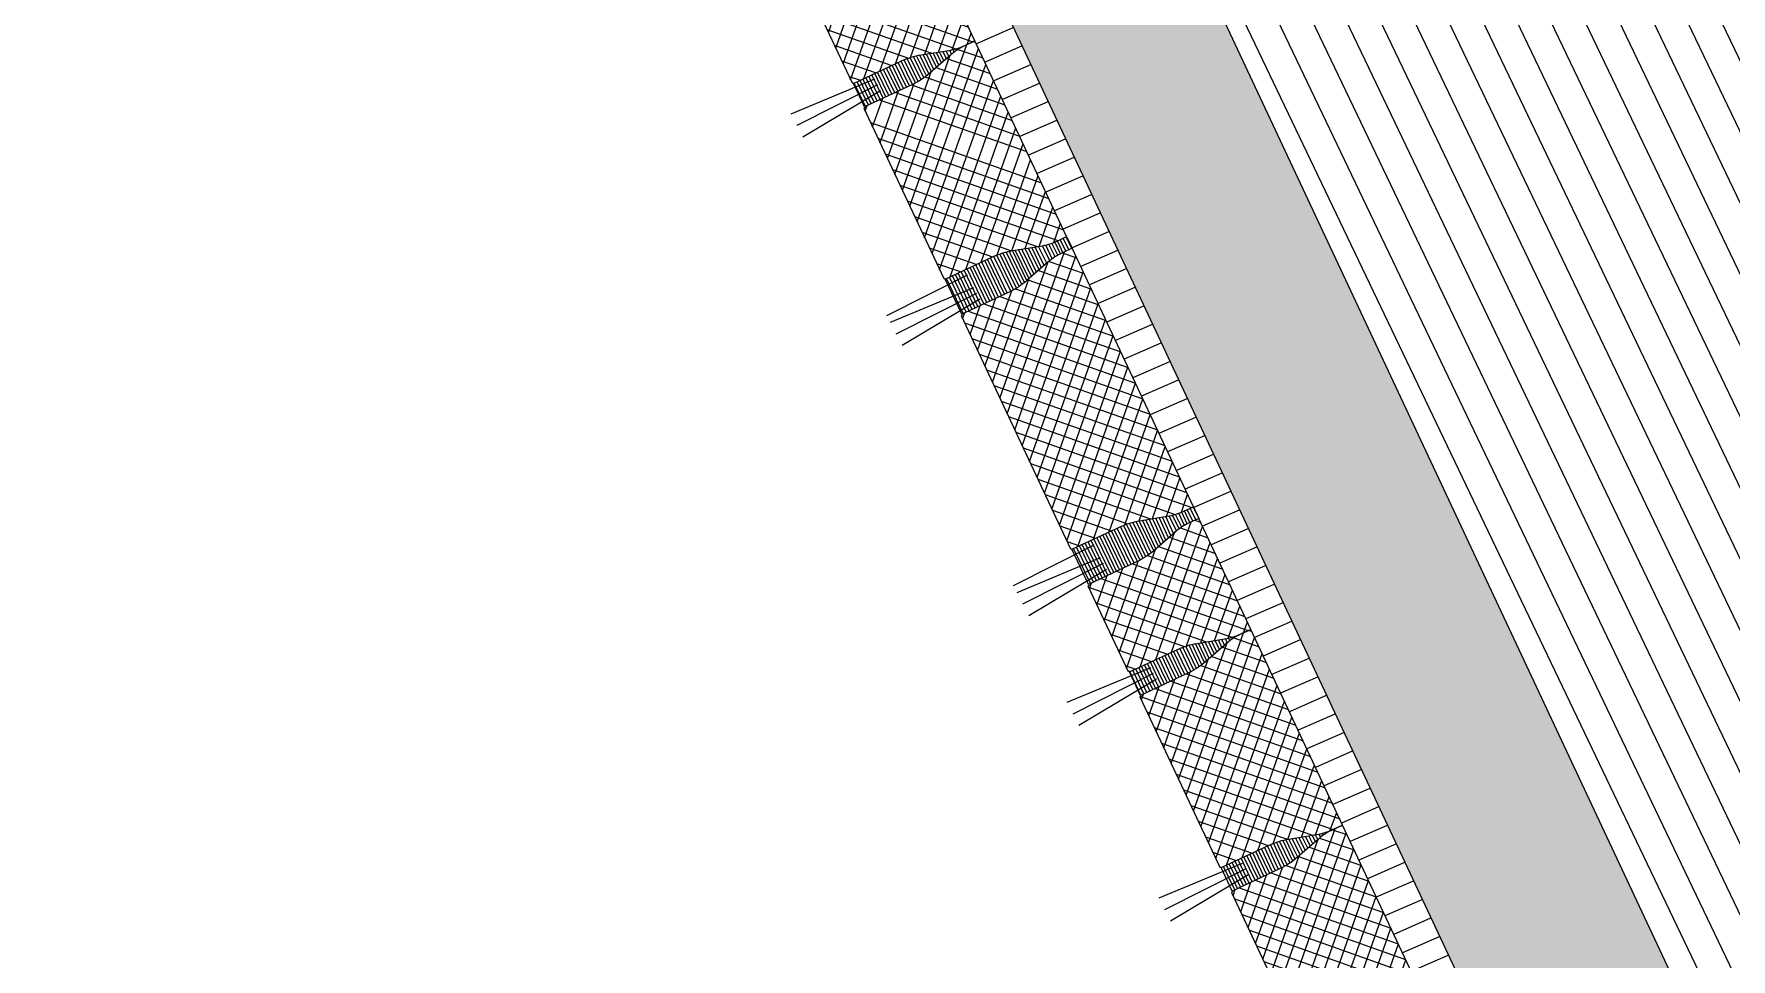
# Model space of a CAD drawing. Header units: metres. Extents: x 678805 to 1359287, y 2747329 to 5497370.
# Drawn here: x 679493.603 to 679494.917, y 2747426.107 to 2747426.824 of the extents above; entities that cross this region are included whole.
import ezdxf

# ---------------------------------------------------------------- set-up
doc = ezdxf.new("R2010")
doc.units = ezdxf.units.M
doc.layers.add('02-L-Waterfeatures 01', color=7, linetype='Continuous', true_color=0x4da6ff)
doc.layers.add('XREF_MON_WATERFEATURE$0$-aux', color=50, linetype='Continuous', plot=False)
for name, color, linetype, lineweight, true_color in [('XREF_MON_WATERFEATURE$0$02-L-projecció', 7, 'Continuous', 5, 0x636363), ('XREF_MON_WATERFEATURE$0$3- TR terra vegetal', 7, 'Continuous', 0, 0xbea68e), ('XREF_MON_WATERFEATURE$0$3-TR sorra granitica', 7, 'Continuous', 0, 0xf2dac9)]:
    doc.layers.add(name, color=color, linetype=linetype, lineweight=lineweight, true_color=true_color)
for name, color, linetype, lineweight in [('XREF_MON_WATERFEATURE$0$02-L-seccionat', 6, 'Continuous', 5), ('XREF_MON_WATERFEATURE$0$1-L-GESPA', 64, 'Continuous', 0), ('XREF_MON_WATERFEATURE$0$3-TR Formigó', 252, 'Continuous', 0), ('XREF_MON_WATERFEATURE$0$3-TR terra compactada', 45, 'Continuous', 0), ('XREF_MON_WATERFEATURE$0$3-TR Tot-u', 37, 'Continuous', 0)]:
    doc.layers.add(name, color=color, linetype=linetype, lineweight=lineweight)
pattern_1 = [(0.07158571544180016, (-44.33475342905149, 22.05169380106963), (-3.123515266994169e-06, 0.002499998048729712), [])]

# ---------------------------------------------------------------- blocks, each defined once
blk = doc.blocks.new('XREF_MON_WATERFEATURE$0$Font')
at = {"layer": 'XREF_MON_WATERFEATURE$0$3- TR terra vegetal'}
h = blk.add_hatch(dxfattribs=at)
h.set_pattern_fill('_USER', color=256, scale=0.0025, angle=-18.20445689477927, style=0, pattern_type=0)
h.set_pattern_definition(pattern_1)
edge = h.paths.add_edge_path()
edge.add_line((3.209617236629128, -9.904792709741741), (3.209681103006005, -9.896597179584205))
edge.add_arc((3.161265015602112, -9.896219867747277), 0.04841755721356115, 359.5534968444409, 375.5525159705528)
edge.add_line((3.207909769844264, -9.883238079492003), (3.202124934177846, -9.862452629487962))
edge.add_arc((3.257177182473242, -9.847130940295756), 0.05714459022365411, 179.5534924856201, 195.5525116118385, ccw=False)
edge.add_line((3.200034326408058, -9.846685615368187), (3.200354838278145, -9.805558094754815))
edge.add_line((3.200354838743806, -9.805558094754815), (3.220425108913332, -9.805714504793286))
edge.add_line((3.220425108913332, -9.805714505258948), (3.220104595180601, -9.846842027734965))
edge.add_arc((3.162961742375046, -9.846396705135703), 0.05714458812793462, 343.55447609660746, 359.55349522291834, ccw=False)
edge.add_line((3.217768508009613, -9.862574542639777), (3.211660427041352, -9.883267309749499))
edge.add_arc((3.25809718016535, -9.896974495612085), 0.04841754862707788, 163.5544705871084, 179.5534897133212)
edge.add_line((3.209681101609021, -9.896597178187221), (3.209617234999314, -9.904792712070048))
h = blk.add_hatch(dxfattribs=at)
h.set_pattern_fill('_USER', color=256, scale=0.0025, angle=-18.20445689477927, style=0, pattern_type=0)
h.set_pattern_definition(pattern_1)
edge = h.paths.add_edge_path()
edge.add_line((3.377103284467012, -9.906101518310606), (3.377167153172195, -9.897905987687409))
edge.add_arc((3.328751071821898, -9.897528673289344), 0.04841755179810686, 359.5534936998181, 375.5525128259302)
edge.add_line((3.375395820941776, -9.88454688899219), (3.369610984809697, -9.863761437125504))
edge.add_arc((3.424663233105093, -9.848439744208008), 0.05714459232202165, 179.5534955909875, 195.5525147172061, ccw=False)
edge.add_line((3.367520376108587, -9.847994422540069), (3.367840887978673, -9.806866901926696))
edge.add_line((3.367840888909996, -9.806866902159527), (3.387911158613861, -9.807023314991966))
edge.add_line((3.387911158613861, -9.807023314759135), (3.387590645812452, -9.848150834906846))
edge.add_arc((3.330447784624994, -9.847705513937399), 0.05714459640250587, 343.5544773285315, 359.5534964548424, ccw=False)
edge.add_line((3.385254557710141, -9.863883352838457), (3.379146477207541, -9.884576119482517))
edge.add_arc((3.425583225209266, -9.898283304646611), 0.04841754366233512, 163.554469714724, 179.5534888409368)
edge.add_line((3.377167152240872, -9.897905986290425), (3.37710328400135, -9.906101518310606))
h = blk.add_hatch(dxfattribs=at)
h.set_pattern_fill('_USER', color=256, scale=0.0025, angle=-18.20445689477927, style=0, pattern_type=0)
h.set_pattern_definition([(0.07158571544180016, (-43.84107748605311, 22.04783938545734), (-3.123515266994169e-06, 0.002499998048729712), [])])
edge = h.paths.add_edge_path()
edge.add_line((3.482063127681613, -9.90692654857412), (3.472063433844596, -9.906848619692028))
edge.add_line((3.472063433378935, -9.906848619692028), (3.472127300687134, -9.898653089534491))
edge.add_arc((3.42371121654287, -9.89827577304095), 0.0484175548952806, 359.5534912166783, 375.5525103427903)
edge.add_line((3.470355967991054, -9.88529398990795), (3.464571130927652, -9.864508539438248))
edge.add_arc((3.519623378291726, -9.849186848849058), 0.0571445887850234, 179.5534943690461, 195.5525134952646, ccw=False)
edge.add_line((3.462480524089187, -9.848741525784135), (3.462801035959274, -9.807614003773779))
edge.add_line((3.462801036424935, -9.807614003773779), (3.492871002294123, -9.807848342694342))
edge.add_line((3.492871001828462, -9.807848342694342), (3.492550488095731, -9.848975866101682))
edge.add_arc((3.435407635755837, -9.84853054722771), 0.05714458763646535, 343.55447941519253, 359.5534985415034, ccw=False)
edge.add_line((3.490214401390404, -9.864708381704986), (3.484106320887804, -9.885401148814708))
edge.add_arc((3.530543074477464, -9.89910833304748), 0.04841754838134289, 163.5544725454817, 179.5534916716946)
edge.add_line((3.482126995921135, -9.8987310170196), (3.48206312675029, -9.90692654857412))
edge.add_line((3.482063127681613, -9.90692654857412), (3.472063433844596, -9.906848619692028))
h = blk.add_hatch(dxfattribs=at)
h.set_pattern_fill('_USER', color=256, scale=0.0025, angle=-18.20445689477927, style=0, pattern_type=0)
h.set_pattern_definition([(0.07158571544180016, (-43.60984776727855, 22.0460374718532), (-3.123515266994169e-06, 0.002499998048729712), [])])
edge = h.paths.add_edge_path()
edge.add_line((3.71329284645617, -9.90872846217826), (3.703293152619153, -9.908650533296168))
edge.add_line((3.703293153084815, -9.908650533528998), (3.703357020393014, -9.900455003371462))
edge.add_arc((3.654940935317427, -9.90007768617943), 0.0484175548952806, 359.5534912166783, 375.5525103427903)
edge.add_line((3.701585687696934, -9.88709590351209), (3.695800850633532, -9.866310453042388))
edge.add_arc((3.750853097066283, -9.850988761987537), 0.0571445887850234, 179.5534943690461, 195.5525134952646, ccw=False)
edge.add_line((3.693710243329406, -9.850543439388275), (3.694030755199492, -9.809415917377919))
edge.add_line((3.694030755199492, -9.809415917377919), (3.72410072106868, -9.809650256298482))
edge.add_line((3.72410072106868, -9.809650255832821), (3.723780207335949, -9.850777779240161))
edge.add_arc((3.666637355461717, -9.85033246083185), 0.05714458763646535, 343.55447941519253, 359.5534985415034, ccw=False)
edge.add_line((3.721444120630622, -9.866510295309126), (3.715336040128022, -9.887203062418848))
edge.add_arc((3.761772794649005, -9.90091024665162), 0.04841754838134289, 163.5544725454817, 179.5534916716946)
edge.add_line((3.713356715627015, -9.90053293062374), (3.71329284645617, -9.90872846217826))
edge.add_line((3.71329284645617, -9.90872846217826), (3.703293152619153, -9.908650533296168))
h = blk.add_hatch(dxfattribs=at)
h.set_pattern_fill('_USER', color=256, scale=0.0025, angle=-18.20445689477927, style=0, pattern_type=0)
h.set_pattern_definition([(0.07158571544180016, (-43.24244156247005, 22.04317772760987), (-3.123515266994169e-06, 0.002499998048729712), [])])
edge = h.paths.add_edge_path()
edge.add_line((3.880778924096376, -9.910033774096519), (3.880842792335898, -9.901838244404644))
edge.add_arc((3.832426707260311, -9.901460929308087), 0.04841755511519298, 359.5534931793435, 375.5525123054557)
edge.add_line((3.87907146057114, -9.888479144778103), (3.873286624904722, -9.867693693377078))
edge.add_arc((3.928338873200119, -9.852371998596936), 0.0571445925419343, 179.5534972539193, 195.5525163801378, ccw=False)
edge.add_line((3.871196015737951, -9.851926678791642), (3.871516529005021, -9.810799158643931))
edge.add_line((3.871516529936343, -9.810799158643931), (3.891586798708886, -9.810955569613725))
edge.add_line((3.891586797777563, -9.810955569613725), (3.891266285441816, -9.852083089761436))
edge.add_arc((3.834123420529068, -9.85163776599802), 0.0571446002038041, 343.554474502715, 359.5534936290258, ccw=False)
edge.add_line((3.888930196873844, -9.867815608624369), (3.882822116371244, -9.888508374802768))
edge.add_arc((3.929258868098259, -9.902215560432523), 0.0484175469721639, 163.5544702963137, 179.5534894225264)
edge.add_line((3.880842791870236, -9.901838242541999), (3.880778923863545, -9.910033774096519))
at = {"layer": 'XREF_MON_WATERFEATURE$0$3-TR Formigó'}
h = blk.add_hatch(dxfattribs=at)
h.set_pattern_fill('ANSI37', color=256, scale=0.002999999999999998, angle=-18.27580023555105, style=0)
h.set_pattern_definition([(45.00024237466998, (-40.34451695904136, 21.25882733426988), (-0.00673522058219375, 0.00673516359928945), []), (135.0002423746699, (-40.34451695904136, 21.25882733426988), (-0.00673516359928945, -0.00673522058219375), [])])
edge = h.paths.add_edge_path()
edge.add_line((3.209617234766483, -9.904792712070048), (3.20968110463582, -9.896597180515528))
edge.add_arc((3.16126502212137, -9.896219867747277), 0.0484175536757299, 359.5534954021102, 375.5525145284991)
edge.add_line((3.207909771241248, -9.883238081354648), (3.202124933246523, -9.862452633678913))
edge.add_arc((3.257177183404565, -9.847130944021046), 0.05714459188197025, 179.5534922650938, 195.5525113913762, ccw=False)
edge.add_line((3.20003432687372, -9.846685618627816), (3.20035481126979, -9.805561593733728))
edge.add_line((3.20035481126979, -9.80556159419939), (3.199557629879564, -9.805555381812155))
edge.add_line((3.199557630345225, -9.805555381812155), (3.199564207810909, -9.804711331613362))
edge.add_line((3.199564207345247, -9.804711331613362), (2.999998818617314, -9.803156092297286))
edge.add_line((2.999998818617314, -9.803156092297286), (2.999992239754647, -9.804000143427402))
edge.add_line((2.999992239288986, -9.804000143427402), (2.999195059295744, -9.803993926849216))
edge.add_line((2.999195059761405, -9.803993926849216), (2.998874574899673, -9.845117954537272))
edge.add_arc((2.941731712780893, -9.84467263519764), 0.0571445978117866, 343.5544792342226, 359.553498360505, ccw=False)
edge.add_line((2.996538487728685, -9.860850472934544), (2.990430405829102, -9.881543239578605))
edge.add_arc((3.036867164541036, -9.895250421250239), 0.04841755285408653, 163.5544773345235, 179.5534964609125)
edge.add_line((2.988451082725078, -9.89487310918048), (2.988387214485556, -9.903068638406694))
edge.add_line((2.988387214019895, -9.903068638406694), (3.209617234999314, -9.904792712070048))
h = blk.add_hatch(dxfattribs=at)
h.set_pattern_fill('ANSI37', color=256, scale=0.002999999999999998, angle=-18.27580023555105, style=0)
h.set_pattern_definition([(45.00024237466998, (-39.75588073208928, 21.25424351776019), (-0.00673522058219375, 0.00673516359928945), []), (135.0002423746699, (-39.75588073208928, 21.25424351776019), (-0.00673516359928945, -0.00673522058219375), [])])
edge = h.paths.add_edge_path()
edge.add_line((3.377103311009705, -9.906097951810807), (3.377167178783566, -9.897902422118932))
edge.add_arc((3.328751088120043, -9.897525099571794), 0.04841756086888396, 359.5534842875921, 375.5525034139811)
edge.add_line((3.375395847484469, -9.884543320629746), (3.369611009024084, -9.863757873885334))
edge.add_arc((3.424663258250803, -9.848436182830483), 0.05714459044333953, 179.5534941485198, 195.5525132748022, ccw=False)
edge.add_line((3.367520401719958, -9.84799085976556), (3.367840885184705, -9.80686683440581))
edge.add_line((3.367840885184705, -9.80686683440581), (3.367043704260141, -9.806860620621592))
edge.add_line((3.367043704260141, -9.806860620621592), (3.367050282191485, -9.80601657088846))
edge.add_line((3.367050282191485, -9.80601657088846), (3.221228839363903, -9.804880165029317))
edge.add_line((3.221228840295225, -9.804880165029317), (3.221222263760865, -9.80572421848774))
edge.add_line((3.221222263295203, -9.80572421848774), (3.220425081439316, -9.805718000046909))
edge.add_line((3.220425081904978, -9.805718000046909), (3.220104597508907, -9.846842030063272))
edge.add_arc((3.162961747031659, -9.84639670792967), 0.0571445848182067, 343.5544756038509, 359.55349473013337, ccw=False)
edge.add_line((3.217768509872258, -9.862574544968084), (3.211660429369658, -9.883267312077805))
edge.add_arc((3.258097186218947, -9.896974496543407), 0.0484175516906423, 163.5544731269826, 179.5534922533715)
edge.add_line((3.209681105334312, -9.896597180981189), (3.209617235232145, -9.904792710673064))
edge.add_line((3.209617234766483, -9.904792710673064), (3.377103311475366, -9.906097951810807))
h = blk.add_hatch(dxfattribs=at)
h.set_pattern_fill('ANSI37', color=256, scale=0.002999999999999998, angle=-18.27580023555105, style=0)
h.set_pattern_definition([(45.00024237466998, (-39.75588075909764, 21.25423995032907), (-0.00673522058219375, 0.00673516359928945), []), (135.0002423746699, (-39.75588075909764, 21.25423995032907), (-0.00673516359928945, -0.00673522058219375), [])])
edge = h.paths.add_edge_path()
edge.add_line((3.472063457593322, -9.906845120713115), (3.472127327695489, -9.898649590089917))
edge.add_arc((3.42371123470366, -9.898272281745449), 0.04841756262818294, 359.5534999889228, 375.5525191153118)
edge.add_line((3.470355993136764, -9.885290489066392), (3.464571156073362, -9.864505043253303))
edge.add_arc((3.519623405765742, -9.849183353595436), 0.05714459188197025, 179.5534922650938, 195.5525113913762, ccw=False)
edge.add_line((3.462480548769236, -9.848738028667867), (3.462801032699645, -9.807614003308117))
edge.add_line((3.462801033165306, -9.807614003308117), (3.462003852240741, -9.807607790455222))
edge.add_line((3.462003852240741, -9.807607790688053), (3.462010430637747, -9.806763740023598))
edge.add_line((3.462010430172086, -9.806763740023598), (3.388714861590415, -9.80619253939949))
edge.add_line((3.388714861590415, -9.80619253916666), (3.388708283193409, -9.807036589365453))
edge.add_line((3.388708283659071, -9.807036589365453), (3.387911102036014, -9.807030372787267))
edge.add_line((3.387911102268845, -9.807030372787267), (3.387590618571267, -9.848154402337968))
edge.add_arc((3.330447767395526, -9.847709081601351), 0.05714458622738645, 343.55447750952925, 359.5534966358117, ccw=False)
edge.add_line((3.385254531167448, -9.863886917475611), (3.379146449733526, -9.884579685982317))
edge.add_arc((3.425583208911121, -9.89828687091358), 0.04841755334555628, 163.5544734177772, 179.5534925441661)
edge.add_line((3.377167124766856, -9.897909555584192), (3.377103257458657, -9.906105085741729))
edge.add_line((3.377103257924318, -9.906105085741729), (3.472063457593322, -9.906845121178776))
h = blk.add_hatch(dxfattribs=at)
h.set_pattern_fill('ANSI37', color=256, scale=0.002999999999999998, angle=-18.27580023555105, style=0)
h.set_pattern_definition([(45.00024237466998, (-39.8508410169743, 21.25497291842476), (-0.00673522058219375, 0.00673516359928945), []), (135.0002423746699, (-39.8508410169743, 21.25497291842476), (-0.00673516359928945, -0.00673522058219375), [])])
edge = h.paths.add_edge_path()
edge.add_line((3.703293177764863, -9.908647127915174), (3.703357047634199, -9.900451596360654))
edge.add_arc((3.654940964188427, -9.900074283359572), 0.0484175536757299, 359.5534954021102, 375.5525145284991)
edge.add_line((3.701585713308305, -9.887092497199774), (3.69580087531358, -9.866307049524039))
edge.add_arc((3.750853125471622, -9.850985359866172), 0.05714459188197025, 179.5534922650938, 195.5525113913762, ccw=False)
edge.add_line((3.693710268475115, -9.850540034938604), (3.694030752871186, -9.809416010044515))
edge.add_line((3.694030753336847, -9.809416010044515), (3.693233571946621, -9.809409797657281))
edge.add_line((3.693233572412282, -9.809409797657281), (3.693240149877965, -9.808565747458488))
edge.add_line((3.693240149412304, -9.808565747458488), (3.493674760684371, -9.807010508142412))
edge.add_line((3.493674760684371, -9.807010508142412), (3.493668181821704, -9.807854559272528))
edge.add_line((3.493668181821704, -9.807854559272528), (3.492871001828462, -9.807848342694342))
edge.add_line((3.492871001828462, -9.807848342694342), (3.49255051696673, -9.848972370382398))
edge.add_arc((3.43540765484795, -9.848527051508427), 0.0571445978117866, 343.5544792342226, 359.553498360505, ccw=False)
edge.add_line((3.490214430261403, -9.86470488877967), (3.48410634836182, -9.88539765542373))
edge.add_arc((3.530543106608093, -9.899104837328196), 0.04841755285408653, 163.5544773345235, 179.5534964609125)
edge.add_line((3.482127023860812, -9.898727525258437), (3.48206315562129, -9.90692305448465))
edge.add_line((3.482063156086951, -9.90692305425182), (3.703293177066371, -9.908647127915174))
h = blk.add_hatch(dxfattribs=at)
h.set_pattern_fill('ANSI37', color=256, scale=0.002999999999999998, angle=-18.27580023555105, style=0)
h.set_pattern_definition([(45.00024237466998, (-39.25220509339124, 21.25031126057729), (-0.00673522058219375, 0.00673516359928945), []), (135.0002423746699, (-39.25220509339124, 21.25031126057729), (-0.00673516359928945, -0.00673522058219375), [])])
edge = h.paths.add_edge_path()
edge.add_line((3.880778950639069, -9.91003020759672), (3.88084281841293, -9.901834677904844))
edge.add_arc((3.832426729146391, -9.90145736001432), 0.04841755976012121, 359.5534894544951, 375.5525085808841)
edge.add_line((3.879071486182511, -9.88847557688132), (3.873286648886278, -9.867690129671246))
edge.add_arc((3.928338896948844, -9.852368438616395), 0.05714459044333953, 179.5534941485198, 195.5525132748022, ccw=False)
edge.add_line((3.871196041814983, -9.851923115551472), (3.871516525279731, -9.810799090657383))
edge.add_line((3.871516525279731, -9.810799090657383), (3.870719344355166, -9.810792877338827))
edge.add_line((3.870719344355166, -9.810792877804488), (3.87072592228651, -9.809948828071356))
edge.add_line((3.870725922752172, -9.809948827140033), (3.724904479924589, -9.808812419883907))
edge.add_line((3.724904479458928, -9.808812420349568), (3.724897902924567, -9.80965647334233))
edge.add_line((3.724897902924567, -9.80965647334233), (3.72410072106868, -9.809650256298482))
edge.add_line((3.72410072106868, -9.809650255832821), (3.72378023667261, -9.8507742844522))
edge.add_arc((3.666637383401394, -9.85032896278426), 0.05714458812803555, 343.5544760966207, 359.5534952229031, ccw=False)
edge.add_line((3.721444149967283, -9.866506800521165), (3.715336069464684, -9.887199569027871))
edge.add_arc((3.76177282538265, -9.900906755123287), 0.04841755193637676, 163.5544711686115, 179.5534902950004)
edge.add_line((3.713356743566692, -9.900529438164085), (3.713292874395847, -9.908724966924638))
edge.add_line((3.71329287532717, -9.908724966924638), (3.880778951570392, -9.91003020759672))
h = blk.add_hatch(dxfattribs=at)
h.set_pattern_fill('ANSI37', color=256, scale=0.002999999999999998, angle=-18.27580023555105, style=0)
h.set_pattern_definition([(45.00024237466998, (-39.25220511946827, 21.25030769454315), (-0.00673522058219375, 0.00673516359928945), []), (135.0002423746699, (-39.25220511946827, 21.25030769454315), (-0.00673516359928945, -0.00673522058219375), [])])
edge = h.paths.add_edge_path()
edge.add_line((3.97573909861967, -9.910777376964688), (3.975802968721837, -9.90258184634149))
edge.add_arc((3.927386875730008, -9.9022045370657), 0.04841756262818294, 359.5534999889228, 375.5525191153118)
edge.add_line((3.974031634163111, -9.889222744852304), (3.96824679709971, -9.868437299039215))
edge.add_arc((4.023299046326429, -9.853115609381348), 0.05714459188197025, 179.5534922650938, 195.5525113913762, ccw=False)
edge.add_line((3.966156189329922, -9.85267028445378), (3.966476673260331, -9.81154625909403))
edge.add_line((3.966476674191654, -9.81154625909403), (3.965679493267089, -9.811540046241134))
edge.add_line((3.965679492335767, -9.811540045775473), (3.965686070732772, -9.810695995111018))
edge.add_line((3.965686070732772, -9.81069599557668), (3.892390502151102, -9.810124794952571))
edge.add_line((3.892390502151102, -9.810124794952571), (3.892383923754096, -9.810968845151365))
edge.add_line((3.892383923754096, -9.810968845151365), (3.89158674213104, -9.81096262857318))
edge.add_line((3.891586742829531, -9.81096262857318), (3.891266259131953, -9.85208665812388))
edge.add_arc((3.834123407490551, -9.851641337620094), 0.05714458622738645, 343.55447750952925, 359.5534966358117, ccw=False)
edge.add_line((3.888930171262473, -9.867819173261523), (3.882822089828551, -9.888511941768229))
edge.add_arc((3.929258848540485, -9.902219126466662), 0.04841755334555628, 163.5544734177772, 179.5534925441661)
edge.add_line((3.880842765793204, -9.901841811137274), (3.880778898485005, -9.91003734129481))
edge.add_line((3.880778898950666, -9.91003734152764), (3.97573909861967, -9.910777376964688))
at = {"layer": 'XREF_MON_WATERFEATURE$0$3-TR sorra granitica'}
h = blk.add_hatch(dxfattribs=at)
h.set_pattern_fill('LINE', color=256, scale=0.004999999999999999, angle=69.79554310522073, style=0)
h.set_pattern_definition([(88.07158571544174, (23.47172695910558, 239.0306897256523), (-0.01586600920376316, 0.0005342068383152928), [])])
h.paths.add_polyline_path([(2.601889603305608, -9.931432225275785), (6.228181368671358, -9.959666926413774), (6.228414944838732, -9.929667835589498), (2.601850411854684, -9.900063625071198)])
at = {"layer": 'XREF_MON_WATERFEATURE$0$3-TR terra compactada'}
h = blk.add_hatch(dxfattribs=at)
h.set_pattern_fill('LINE', color=256, scale=0.0075, style=0)
h.set_pattern_definition([(1.590277340731758e-14, (-1.592974760103971, -12.35290337726474), (0, 0.0238125), [])])
h.paths.add_polyline_path([(-1.508625563699752, -9.449458322487772), (-1.508420270401984, -12.1077984967269), (6.136786825489253, -12.10779849579558), (6.134235821664333, -10.30894258804619), (5.854505203664303, -10.30698392656632), (5.777416309341788, -10.10637657577172), (2.851663700770587, -10.08339424803853), (2.851663700304925, -11.3900205376558), (2.851663700304925, -11.74002094520256), (0.3014938957057893, -11.74002108070999), (0.3016131347976625, -11.3898526376579), (1.476384826935828, -11.39002108108252), (0.9323646500706673, -9.468210993334651)])
at = {"layer": 'XREF_MON_WATERFEATURE$0$3-TR Tot-u'}
h = blk.add_hatch(dxfattribs=at)
h.set_pattern_fill('EARTH', color=256, scale=0.005, angle=-84.07414778341365)
h.set_pattern_definition([(275.9258522165863, (0.0002259062603116035, -11.10001241927966), (0.0348582512672567, -0.02830242601949161), [0.03175, -0.03175]), (275.9258522165863, (0.01206853380426764, -11.09878320246935), (0.0348582512672567, -0.02830242601949161), [0.03175, -0.03175]), (275.9258522165863, (0.02391116041690111, -11.09755398519337), (0.0348582512672567, -0.02830242601949161), [0.03175, -0.03175]), (5.925852216586342, (0.02826844248920679, -11.1010917883832), (0.02830242601949161, 0.0348582512672567), [0.03174999999999993, -0.03174999999999993]), (5.925852216586342, (0.02949765929952264, -11.11293441522866), (0.02830242601949161, 0.0348582512672567), [0.03174999999999993, -0.03174999999999993]), (5.925852216586342, (0.03072687610983849, -11.12477704230696), (0.02830242601949161, 0.0348582512672567), [0.03174999999999993, -0.03174999999999993])])
h.paths.add_polyline_path([(5.664115688763559, -9.955275054089725), (2.602053748443723, -9.931428957730532), (2.601719925645739, -9.96756389643997), (2.851663700770587, -10.08339424803853), (5.605309887323529, -10.10503653623164)])
at = {"layer": 'XREF_MON_WATERFEATURE$0$-aux'}
for points in [[(3.209617234766483, -9.904792712070048), (3.209617236629128, -9.904792709741741), (3.209681103006005, -9.896597179584205, 0.06992251114754273), (3.207909769844264, -9.883238079492003), (3.202124934177846, -9.862452629487962, -0.06992251114800961), (3.200034326408058, -9.846685615368187), (3.200354838743806, -9.805558094754815), (3.220425108913332, -9.805714505258948), (3.220104595180601, -9.846842027269304, -0.0699225111484148), (3.217768508009613, -9.862574542639777), (3.211660427041352, -9.88326730998233, 0.06992251114798485), (3.209681101609021, -9.896597178187221), (3.209617234766483, -9.904792712070048), (3.209617236629128, -9.904792709741741)], [(3.37710328400135, -9.906101518310606), (3.377103284467012, -9.906101518310606), (3.377167153637856, -9.897905987687409, 0.06992251114754273), (3.375395820941776, -9.88454688899219), (3.369610984809697, -9.863761437125504, -0.06992251114800961), (3.367520376108587, -9.847994422540069), (3.367840888909996, -9.806866902159527), (3.387911158613861, -9.807023314759135), (3.387590645346791, -9.848150835372508, -0.0699225111484148), (3.385254557710141, -9.863883352838457), (3.37914647674188, -9.884576119482517, 0.06992251114798485), (3.377167152240872, -9.897905986290425), (3.37710328400135, -9.906101518310606), (3.377103284467012, -9.906101518310606)], [(3.482063127681613, -9.90692654857412), (3.472063433378935, -9.906848619692028), (3.472127300687134, -9.898653089534491, 0.06992251114754273), (3.470355967991054, -9.88529398990795), (3.464571131858975, -9.864508539438248, -0.06992251114800961), (3.462480524089187, -9.848741525784135), (3.462801036424935, -9.807614003773779), (3.492871001828462, -9.807848342694342), (3.492550488095731, -9.848975866101682, -0.0699225111484148), (3.490214401390404, -9.864708381704986), (3.484106320887804, -9.885401148814708, 0.06992251114798485), (3.482126995921135, -9.8987310170196), (3.482063127681613, -9.90692654857412), (3.472063433378935, -9.906848619692028)], [(3.71329284645617, -9.90872846217826), (3.703293153084815, -9.908650533528998), (3.703357019927353, -9.900455003138632, 0.06992251114754273), (3.701585687696934, -9.88709590351209), (3.695800850633532, -9.866310453042388, -0.06992251114800961), (3.693710243329406, -9.850543439388275), (3.694030755199492, -9.809415917377919), (3.72410072106868, -9.809650255832821), (3.723780208267272, -9.850777779705822, -0.0699225111484148), (3.721444120630622, -9.866510295309126), (3.715336040128022, -9.887203062418848, 0.06992251114798485), (3.713356715627015, -9.90053293062374), (3.71329284645617, -9.90872846217826), (3.703293153084815, -9.908650533528998)], [(3.880778923630714, -9.910033774096519), (3.880778924096376, -9.910033774096519), (3.88084279326722, -9.901838244404644, 0.06992251114754273), (3.87907146057114, -9.888479144778103), (3.873286624904722, -9.867693693377078, -0.06992251114800961), (3.871196015737951, -9.851926678791642), (3.871516529936343, -9.810799158643931), (3.891586797777563, -9.810955569613725), (3.891266285441816, -9.852083089761436, -0.0699225111484148), (3.888930196873844, -9.867815608624369), (3.882822116371244, -9.888508374802768, 0.06992251114798485), (3.880842791870236, -9.901838242541999), (3.880778923630714, -9.910033774096519), (3.880778924096376, -9.910033774096519)]]:
    blk.add_lwpolyline(points, format="xyb", dxfattribs=at)
at = {"layer": 'XREF_MON_WATERFEATURE$0$02-L-projecció'}
blk.add_lwpolyline([(-1.508625563699752, -9.449458322487772), (-1.508420270401984, -12.1077984967269), (6.136786825489253, -12.10779849579558), (6.134235821664333, -10.30894258804619), (5.854505203664303, -10.30698392656632), (5.777416309341788, -10.10637657577172), (2.851663700770587, -10.08339424803853), (2.851663700304925, -11.3900205376558), (2.851663700304925, -11.74002094520256), (0.3014938957057893, -11.74002108070999), (0.3016131347976625, -11.3898526376579), (1.476384826935828, -11.39002108108252), (0.9323646500706673, -9.468210993334651)], close=True, dxfattribs=at)
blk.add_lwpolyline([(6.228181370999664, -9.959666931070387), (2.601889605633914, -9.931432226207107)], dxfattribs=at)
at = {"layer": 'XREF_MON_WATERFEATURE$0$02-L-seccionat'}
for points in [[(3.209617234766483, -9.904792712070048), (3.209681105334312, -9.896597180515528, 0.06992251114875708), (3.207909771241248, -9.883238081354648), (3.202124934177846, -9.862452633678913, -0.0699225111482901), (3.20003432687372, -9.846685618627816), (3.20035481126979, -9.80556159419939), (3.199557630345225, -9.805555381812155), (3.199564207345247, -9.804711331613362), (2.999998818617314, -9.803156092297286), (2.999992239288986, -9.804000143427402), (2.999195059761405, -9.803993926849216), (2.998874575365335, -9.845117954537272, -0.0699225111482901), (2.996538487728685, -9.860850472934544), (2.990430405363441, -9.881543239578605, 0.06992251114875708), (2.988451082725078, -9.89487310918048), (2.988387214019895, -9.903068638406694)], [(3.377103311009705, -9.906097951810807), (3.377167178783566, -9.897902422118932, 0.06992251114875708), (3.375395847484469, -9.884543320629746), (3.369611009955406, -9.863757873885334, -0.0699225111482901), (3.367520401719958, -9.84799085976556), (3.367840885184705, -9.80686683440581), (3.367043704260141, -9.806860620621592), (3.367050282191485, -9.80601657088846), (3.221228840295225, -9.804880165029317), (3.221222263295203, -9.80572421848774), (3.220425081904978, -9.805718000046909), (3.220104597508907, -9.846842030063272, -0.0699225111482901), (3.217768509872258, -9.862574544968084), (3.211660428438336, -9.883267311844975, 0.06992251114875708), (3.209681105334312, -9.896597180981189), (3.209617234766483, -9.904792710673064)], [(3.472063457593322, -9.906845120713115), (3.47212732816115, -9.898649590555578, 0.06992251114875708), (3.470355993136764, -9.885290489066392), (3.464571156073362, -9.864505043253303, -0.0699225111482901), (3.462480548769236, -9.848738028667867), (3.462801033165306, -9.807614003308117), (3.462003852240741, -9.807607790688053), (3.462010430172086, -9.806763740023598), (3.388714861590415, -9.80619253916666), (3.388708283659071, -9.807036589365453), (3.387911102268845, -9.807030372787267), (3.387590617872775, -9.848154402105138, -0.0699225111482901), (3.385254531167448, -9.863886917475611), (3.379146449267864, -9.884579685982317, 0.06992251114875708), (3.377167124766856, -9.897909555584192), (3.377103257924318, -9.906105085741729)], [(3.703293177764863, -9.908647127915174), (3.703357047401369, -9.900451596360654, 0.06992251114875708), (3.701585713308305, -9.887092497199774), (3.695800876244903, -9.866307049524039, -0.0699225111482901), (3.693710268475115, -9.850540034938604), (3.694030753336847, -9.809416010044515), (3.693233572412282, -9.809409797657281), (3.693240149412304, -9.808565747458488), (3.493674760684371, -9.807010508142412), (3.493668181821704, -9.807854559272528), (3.492871001828462, -9.807848342694342), (3.492550516501069, -9.848972370615229, -0.0699225111482901), (3.490214430261403, -9.86470488877967), (3.484106347430497, -9.88539765542373, 0.06992251114875708), (3.482127023860812, -9.898727525258437), (3.482063156086951, -9.90692305425182)], [(3.880778950639069, -9.91003020759672), (3.88084281841293, -9.901834677904844, 0.06992251114875708), (3.879071486182511, -9.88847557688132), (3.873286650050431, -9.867690129671246, -0.0699225111482901), (3.871196041814983, -9.851923115551472), (3.871516525279731, -9.810799090657383), (3.870719344355166, -9.810792877804488), (3.870725922752172, -9.809948827140033), (3.724904479458928, -9.808812420349568), (3.724897902924567, -9.80965647334233), (3.72410072106868, -9.809650255832821), (3.72378023667261, -9.850774284917861, -0.0699225111482901), (3.721444149967283, -9.866506800521165), (3.715336068533361, -9.887199569027871, 0.06992251114875708), (3.713356743566692, -9.900529438164085), (3.71329287532717, -9.908724966924638)], [(3.97573909861967, -9.910777376964688), (3.975802968256176, -9.90258184634149, 0.06992251114875708), (3.974031634163111, -9.889222744852304), (3.968246796168387, -9.868437299039215, -0.0699225111482901), (3.966156189329922, -9.85267028445378), (3.966476674191654, -9.81154625909403), (3.965679492335767, -9.811540045775473), (3.965686070732772, -9.81069599557668), (3.892390502151102, -9.810124794952571), (3.892383923754096, -9.810968845151365), (3.891586742829531, -9.81096262857318), (3.891266259364784, -9.852086658356711, -0.0699225111482901), (3.888930171262473, -9.867819173261523), (3.882822089828551, -9.888511941768229, 0.06992251114875708), (3.880842765793204, -9.901841811137274), (3.880778898950666, -9.91003734152764)]]:
    blk.add_lwpolyline(points, format="xyb", close=True, dxfattribs=at)
at = {"layer": 'XREF_MON_WATERFEATURE$0$1-L-GESPA'}
for points in [[(3.200015238020569, -9.752558438573033), (3.206500239204615, -9.822358229197562)], [(3.210012978408486, -9.75234589772299), (3.211499108932912, -9.822251957841218)], [(3.220010719727725, -9.752133354078978), (3.216497980989516, -9.822145689511672)], [(3.367501315660775, -9.753863678313792), (3.373986316844821, -9.82366346893832)], [(3.377499056514353, -9.753651137463748), (3.378985186573118, -9.823557197581977)], [(3.387496796436608, -9.753438593819737), (3.38398405816406, -9.823450929485261)], [(3.461044370662421, -9.755517449229956), (3.467529371380806, -9.82531723799184)], [(3.471042111515999, -9.755304907914251), (3.472528242040426, -9.825210966635495)], [(3.481039851438254, -9.755092362873256), (3.477527113631368, -9.825104699470103)], [(3.487038497813046, -9.754964838270098), (3.488524628803134, -9.824870899319649)], [(3.692274091299623, -9.757319362834096), (3.698759091086686, -9.82711915159598)], [(3.702271830756217, -9.757106821518391), (3.703757962211967, -9.827012880239636)], [(3.712269571609795, -9.756894276477396), (3.708756832405925, -9.826906613074243)], [(3.718268217053264, -9.756766751874238), (3.719754348509014, -9.826672812458128)], [(3.871176981367171, -9.757792392279953), (3.877661982085556, -9.82759218243882)], [(3.881174721289426, -9.75757985189557), (3.882660852745175, -9.827485910849646)], [(3.891172462608665, -9.757367307785898), (3.887659724336118, -9.827379643451422)]]:
    blk.add_lwpolyline(points, dxfattribs=at)
blk = doc.blocks.new('XREF_MON_WATERFEATURE')
at = {"rotation": 115.5575828960451}
blk.add_blockref('XREF_MON_WATERFEATURE$0$Font', (679487.0654881514, 2747419.041906541), dxfattribs=at)

msp = doc.modelspace()

# ---------------------------------------------------------------- block references
at = {"layer": '02-L-Waterfeatures 01', "color": 18, "true_color": 0x000000}
msp.add_blockref('XREF_MON_WATERFEATURE', (0, 0), dxfattribs=at)

doc.saveas('drawing.dxf')
